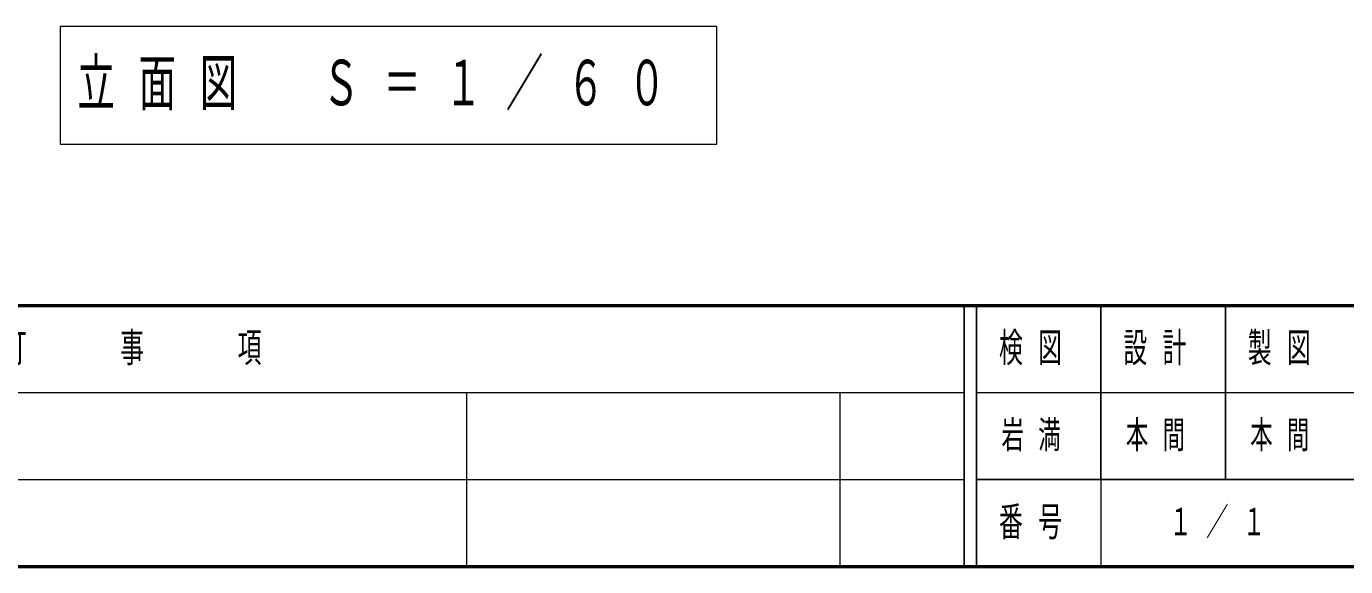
# Model space of a CAD drawing. Units: millimetres on the paper. Extents: x -385 to 0, y 0 to 267.
# Drawn here: x -318.9 to -212.8, y 0 to 43.5 of the extents above; entities that cross this region are included whole.
import ezdxf

# ---------------------------------------------------------------- set-up
doc = ezdxf.new("R2010")
doc.units = ezdxf.units.MM
doc.layers.add('LY_1', color=131, linetype='Continuous', lineweight=13)
doc.layers.add('LY_2', color=7, linetype='Continuous', lineweight=13)
doc.styles.add('ＭＳ ゴシック', font='')
doc.styles.get('ＭＳ ゴシック').set_extended_font_data('MS Gothic')

msp = doc.modelspace()

# ---------------------------------------------------------------- linework, layer by layer
at = {"layer": 'LY_1', "color": 7}
for p, q in [((-316.184, 43.457), (-316.184, 33.99)), ((-263.384, 43.457), (-316.184, 43.457)), ((-263.384, 33.99), (-263.384, 43.457)), ((-316.184, 33.99), (-263.384, 33.99))]:
    msp.add_line(p, q, dxfattribs=at)
at = {"layer": 'LY_2', "lineweight": 50}
for p, q in [((-385, 21), (0, 21)), ((-385, 0), (0, 0))]:
    msp.add_line(p, q, dxfattribs=at)
at = {"layer": 'LY_2', "color": 211, "lineweight": 25}
for p, q in [((-243.5, 21), (-243.5, 0)), ((-242.5, 21), (-242.5, 0)), ((-232.5, 21), (-232.5, 7)), ((-222.5, 21), (-222.5, 7)), ((-242.5, 7), (0, 7))]:
    msp.add_line(p, q, dxfattribs=at)
at = {"layer": 'LY_2'}
for p, q in [((-385, 14), (-243.5, 14)), ((-283.5, 14), (-283.5, 0)), ((-253.5, 14), (-253.5, 0)), ((-242.5, 14), (-187.5, 14)), ((-385, 7), (-243.5, 7)), ((-232.5, 7), (-232.5, 0))]:
    msp.add_line(p, q, dxfattribs=at)

# ---------------------------------------------------------------- texts
at = {"layer": 'LY_1', "color": 7, "attachment_point": 4, "style": 'ＭＳ ゴシック'}
for s, insert, char_height in [('\\T1.64;\\W0.6;立面図\u3000Ｓ＝１／６０', (-314.784, 38.723), 3.666), ('\\T1.64;\\W0.6;岩満', (-240.5, 10.5), 2.199), ('\\T1.64;\\W0.6;本間', (-230.5, 10.5), 2.199), ('\\T1.64;\\W0.6;本間', (-220.5, 10.5), 2.199), ('\\T1.64;\\W0.6;１／１', (-227, 3.5), 2.199)]:
    msp.add_mtext(s, dxfattribs=dict(at, insert=insert, char_height=char_height))
at = {"layer": 'LY_2', "color": 4, "char_height": 2.346, "attachment_point": 4, "style": 'ＭＳ ゴシック'}
for s, insert in [('\\T1.64;\\W0.6;改\u3000\u3000訂\u3000\u3000事\u3000\u3000項', (-330.25, 17.5)), ('\\T1.64;\\W0.6;検図', (-240.7, 17.5)), ('\\T1.64;\\W0.6;設計', (-230.7, 17.5)), ('\\T1.64;\\W0.6;製図', (-220.7, 17.5)), ('\\T1.64;\\W0.6;番号', (-240.7, 3.5))]:
    msp.add_mtext(s, dxfattribs=dict(at, insert=insert))

doc.saveas('drawing.dxf')
